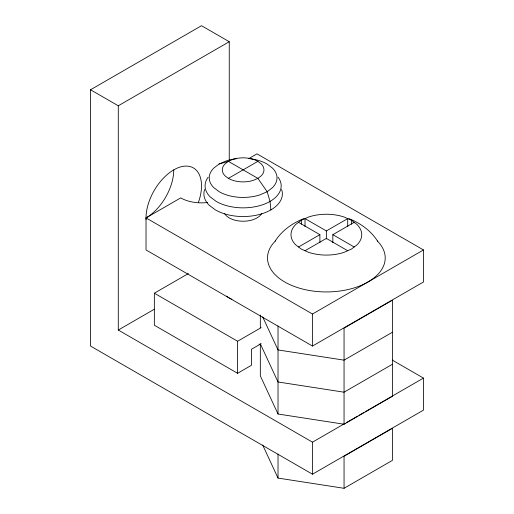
<?xml version="1.0" encoding="UTF-8"?>
<svg xmlns="http://www.w3.org/2000/svg" width="514" height="514" viewBox="0 0 514 514"><rect width="100%" height="100%" fill="white"/><g stroke="black" fill="none" stroke-linecap="round" stroke-linejoin="round"><path stroke-width="0.77" d="M305.014 226.616L305.014 218.604L326.358 230.927L347.708 218.604L347.708 226.616M319.888 242.679L319.888 234.667L298.544 222.344M326.358 238.939L326.358 230.927M332.834 242.679L332.834 234.667L354.178 222.344M275.215 241.072C281.788 230.632 292.46 223.057 303.851 218.611M236.703 158.659A33.885 19.564 0 0 0 226.186 160.927L219.099 163.998L213.779 168.091A33.885 19.564 0 0 0 213.779 187.655L219.17 191.703A33.885 19.564 0 0 0 260.071 194.812L267.158 191.741L272.471 187.655A33.885 19.564 0 0 0 272.471 168.091L267.087 164.037A33.885 19.564 0 0 0 249.547 158.659M301.352 220.23L295.73 224.457A35.37 20.419 0 0 0 295.73 244.876L301.352 249.104L308.676 252.348A35.37 20.419 0 0 0 344.046 252.348L351.37 249.104L356.986 244.876A35.37 20.419 0 0 0 356.986 224.457L351.37 220.23L344.046 216.985A35.37 20.419 0 0 0 308.676 216.985L301.352 220.23L301.352 224.232M392.253 360.076L423.465 378.098L423.465 410.133L312.486 474.204L90.535 346.063L90.535 89.77L201.514 25.7L229.257 41.718L229.257 160.252M90.535 89.77L118.278 105.788L229.257 41.718M248.68 158.653L257 153.847L423.465 249.952L423.465 281.987L312.486 346.057L146.027 249.952L146.027 217.917A39.237 22.655 -60 0 0 173.771 169.864M228.389 178.371L257.867 161.351L261.176 163.844A20.843 12.034 0 0 1 261.176 175.878L257.906 178.39L253.55 180.279A20.843 12.034 0 0 1 228.389 178.371L225.081 175.878A20.843 12.034 0 0 1 225.081 163.844L228.351 161.332L232.707 159.443A20.843 12.034 0 0 1 257.867 161.351M261.163 343.654L251.449 349.263L251.449 365.281L237.577 373.292L154.348 325.233L154.348 293.198L188.336 273.577M118.278 105.788L118.278 330.039L154.348 309.216M298.544 246.99L319.888 234.667M305.014 250.729L326.358 238.406L347.708 250.729M154.348 293.198L237.577 341.251L261.163 327.636M207.637 202.497A29.426 16.988 0 0 1 180.703 197.89L146.027 217.917L312.486 314.022L423.465 249.952M392.394 332.25L344.052 360.153L278.023 349.938L262.667 316.849M392.394 364.285L344.052 392.195L278.023 381.979L260.328 343.853L260.328 375.888L278.023 414.014L344.052 424.23L392.394 396.32L392.394 300.208L344.052 328.118L344.052 424.23M118.278 330.039L312.486 442.168L345.087 423.343M346.475 422.547L357.571 416.141M358.958 415.338L363.816 412.536M365.203 411.733L423.465 378.098M344.052 488.3L392.394 460.39L392.394 428.355L344.052 456.265L344.052 488.3L278.023 478.084L262.667 444.995M219.099 163.998L228.351 161.332L257.906 178.39L267.158 191.741L270.043 201.417L270.872 209.905M348.871 218.611C360.263 223.057 370.928 230.632 377.507 241.072M332.834 234.667L354.178 246.99M259.082 344.059L260.469 344.855M351.37 220.23L351.37 224.232M312.486 314.022L312.486 346.057M312.486 442.168L312.486 474.204M278.023 325.915L278.023 414.014M278.023 454.055L278.023 478.084M260.328 315.018L260.328 327.836M237.577 341.251L237.577 373.292M146.06 219.562A39.237 22.655 -60 0 1 179.707 167.178A39.237 22.655 -60 0 1 198.333 202.612M278.074 177.176A38.062 21.974 0 0 1 264.504 204.058A38.062 21.974 0 0 1 216.214 201.417L210.168 196.868A38.062 21.974 0 0 1 208.183 177.176M231.878 299.276A19.616 11.327 0 0 1 226.674 296.16M281.608 189.46A39.237 22.655 0 0 1 261.626 213.863A39.237 22.655 0 0 1 215.385 209.905L209.147 205.214A39.237 22.655 0 0 1 204.649 189.46M261.787 213.406A19.616 11.327 0 0 1 243.128 221.232A19.616 11.327 0 0 1 224.47 213.406M377.327 240.97A58.853 33.982 0 0 1 326.358 291.939A58.853 33.982 0 0 1 275.388 240.97"/></g></svg>
